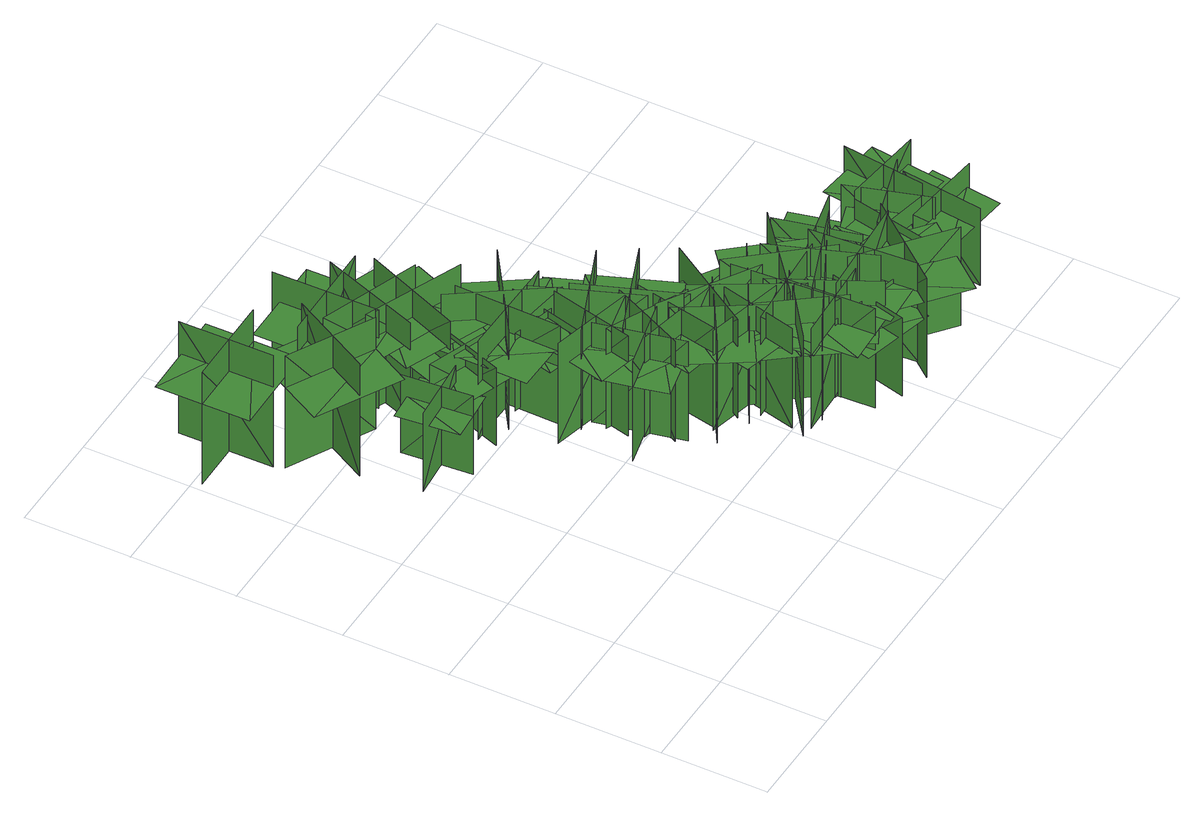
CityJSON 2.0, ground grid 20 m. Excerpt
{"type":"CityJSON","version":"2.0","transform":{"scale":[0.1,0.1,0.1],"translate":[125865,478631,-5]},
"CityObjects":{
"tree1":{"type":"SolitaryVegetationObject","geometry":[{"type":"MultiSurface","lod":"1","boundaries":[[[0,1,2]],[[0,2,3]],[[4,5,6]],[[4,6,7]],[[8,9,10]],[[8,10,11]],[[8,11,12]],[[8,12,13]]]}]},
"tree2":{"type":"SolitaryVegetationObject","geometry":[{"type":"MultiSurface","lod":"1","boundaries":[[[14,15,16]],[[14,16,17]],[[18,19,20]],[[18,20,21]],[[22,23,24]],[[22,24,25]],[[22,26,27]],[[22,27,23]]]}]},
"tree3":{"type":"SolitaryVegetationObject","geometry":[{"type":"MultiSurface","lod":"1","boundaries":[[[28,29,30]],[[28,30,31]],[[32,33,34]],[[32,34,35]],[[36,37,38]],[[36,38,39]],[[36,39,40]],[[36,40,41]]]}]},
"tree4":{"type":"SolitaryVegetationObject","geometry":[{"type":"MultiSurface","lod":"1","boundaries":[[[42,43,44]],[[42,44,45]],[[46,47,48]],[[46,48,49]],[[50,51,52]],[[50,52,53]],[[50,53,54]],[[50,54,55]]]}]},
"tree5":{"type":"SolitaryVegetationObject","geometry":[{"type":"MultiSurface","lod":"1","boundaries":[[[56,57,58]],[[56,58,59]],[[60,61,62]],[[60,62,63]],[[64,65,66]],[[64,66,67]],[[64,67,68]],[[64,68,69]]]}]},
"tree6":{"type":"SolitaryVegetationObject","geometry":[{"type":"MultiSurface","lod":"1","boundaries":[[[70,71,72]],[[70,72,73]],[[74,75,76]],[[74,76,77]],[[78,79,80]],[[78,80,81]],[[78,81,82]],[[78,82,83]]]}]},
"tree7":{"type":"SolitaryVegetationObject","geometry":[{"type":"MultiSurface","lod":"1","boundaries":[[[84,85,86]],[[84,86,87]],[[88,89,90]],[[88,90,91]],[[92,93,94]],[[92,94,95]],[[92,96,97]],[[92,97,93]]]}]},
"tree8":{"type":"SolitaryVegetationObject","geometry":[{"type":"MultiSurface","lod":"1","boundaries":[[[98,99,100]],[[98,100,101]],[[102,103,104]],[[102,104,105]],[[106,107,108]],[[106,108,109]],[[106,109,110]],[[106,110,111]]]}]},
"tree9":{"type":"SolitaryVegetationObject","geometry":[{"type":"MultiSurface","lod":"1","boundaries":[[[112,113,114]],[[112,114,115]],[[116,117,118]],[[116,118,119]],[[120,121,122]],[[120,122,123]],[[120,123,124]],[[120,124,125]]]}]},
"tree10":{"type":"SolitaryVegetationObject","geometry":[{"type":"MultiSurface","lod":"1","boundaries":[[[126,127,128]],[[126,128,129]],[[130,131,132]],[[130,132,133]],[[134,135,136]],[[134,136,137]],[[134,138,139]],[[134,139,135]]]}]},
"tree11":{"type":"SolitaryVegetationObject","geometry":[{"type":"MultiSurface","lod":"1","boundaries":[[[140,141,142]],[[140,142,143]],[[144,145,146]],[[144,146,147]],[[148,149,150]],[[148,150,151]],[[148,151,152]],[[148,152,153]]]}]},
"tree12":{"type":"SolitaryVegetationObject","geometry":[{"type":"MultiSurface","lod":"1","boundaries":[[[154,155,156]],[[154,156,157]],[[158,159,160]],[[158,160,161]],[[162,163,164]],[[162,164,165]],[[162,166,167]],[[162,167,163]]]}]},
"tree13":{"type":"SolitaryVegetationObject","geometry":[{"type":"MultiSurface","lod":"1","boundaries":[[[168,169,170]],[[168,170,171]],[[172,173,174]],[[172,174,175]],[[176,177,178]],[[176,178,179]],[[176,179,180]],[[176,180,181]]]}]},
"tree14":{"type":"SolitaryVegetationObject","geometry":[{"type":"MultiSurface","lod":"1","boundaries":[[[182,183,184]],[[182,184,185]],[[186,187,188]],[[186,188,189]],[[190,191,192]],[[190,192,193]],[[190,194,195]],[[190,195,191]]]}]},
"tree15":{"type":"SolitaryVegetationObject","geometry":[{"type":"MultiSurface","lod":"1","boundaries":[[[196,197,198]],[[196,198,199]],[[200,201,202]],[[200,202,203]],[[204,205,206]],[[204,206,207]],[[204,207,208]],[[204,208,209]]]}]},
"tree16":{"type":"SolitaryVegetationObject","geometry":[{"type":"MultiSurface","lod":"1","boundaries":[[[210,211,212]],[[210,212,213]],[[214,215,216]],[[214,216,217]],[[218,219,220]],[[218,220,221]],[[218,222,223]],[[218,223,219]]]}]},
"tree17":{"type":"SolitaryVegetationObject","geometry":[{"type":"MultiSurface","lod":"1","boundaries":[[[224,225,226]],[[224,226,227]],[[228,229,230]],[[228,230,231]],[[232,233,234]],[[232,234,235]],[[232,235,236]],[[232,236,237]]]}]},
"tree18":{"type":"SolitaryVegetationObject","geometry":[{"type":"MultiSurface","lod":"1","boundaries":[[[238,239,240]],[[238,240,241]],[[242,243,244]],[[242,244,245]],[[246,247,248]],[[246,248,249]],[[246,250,251]],[[246,251,247]]]}]},
"tree19":{"type":"SolitaryVegetationObject","geometry":[{"type":"MultiSurface","lod":"1","boundaries":[[[252,253,254]],[[252,254,255]],[[256,257,258]],[[256,258,259]],[[260,261,262]],[[260,262,263]],[[260,264,265]],[[260,265,261]]]}]},
"tree20":{"type":"SolitaryVegetationObject","geometry":[{"type":"MultiSurface","lod":"1","boundaries":[[[266,267,268]],[[266,268,269]],[[270,271,272]],[[270,272,273]],[[274,275,276]],[[274,276,277]],[[274,277,278]],[[274,278,279]]]}]},
"tree21":{"type":"SolitaryVegetationObject","geometry":[{"type":"MultiSurface","lod":"1","boundaries":[[[280,281,282]],[[280,282,283]],[[284,285,286]],[[284,286,287]],[[288,289,290]],[[288,290,291]],[[288,292,293]],[[288,293,289]]]}]},
"tree22":{"type":"SolitaryVegetationObject","geometry":[{"type":"MultiSurface","lod":"1","boundaries":[[[294,295,296]],[[294,296,297]],[[298,299,300]],[[298,300,301]],[[302,303,304]],[[302,304,305]],[[302,305,306]],[[302,306,307]]]}]},
"tree23":{"type":"SolitaryVegetationObject","geometry":[{"type":"MultiSurface","lod":"1","boundaries":[[[308,309,310]],[[308,310,311]],[[312,313,314]],[[312,314,315]],[[316,317,318]],[[316,318,319]],[[316,319,320]],[[316,320,321]]]}]},
"tree24":{"type":"SolitaryVegetationObject","geometry":[{"type":"MultiSurface","lod":"1","boundaries":[[[322,323,324]],[[322,324,325]],[[326,327,328]],[[326,328,329]],[[330,331,332]],[[330,332,333]],[[330,333,334]],[[330,334,335]]]}]},
"tree25":{"type":"SolitaryVegetationObject","geometry":[{"type":"MultiSurface","lod":"1","boundaries":[[[336,337,338]],[[336,338,339]],[[340,341,342]],[[340,342,343]],[[344,345,346]],[[344,346,347]],[[344,347,348]],[[344,348,349]]]}]},
"tree26":{"type":"SolitaryVegetationObject","geometry":[{"type":"MultiSurface","lod":"1","boundaries":[[[350,351,352]],[[350,352,353]],[[354,355,356]],[[354,356,357]],[[358,359,360]],[[358,360,361]],[[358,361,362]],[[358,362,363]]]}]},
"tree27":{"type":"SolitaryVegetationObject","geometry":[{"type":"MultiSurface","lod":"1","boundaries":[[[364,365,366]],[[364,366,367]],[[368,369,370]],[[368,370,371]],[[372,373,374]],[[372,374,375]],[[372,375,376]],[[372,376,377]]]}]},
"tree28":{"type":"SolitaryVegetationObject","geometry":[{"type":"MultiSurface","lod":"1","boundaries":[[[378,379,380]],[[378,380,381]],[[382,383,384]],[[382,384,385]],[[386,387,388]],[[386,388,389]],[[386,389,390]],[[386,390,391]]]}]},
"tree29":{"type":"SolitaryVegetationObject","geometry":[{"type":"MultiSurface","lod":"1","boundaries":[[[392,393,394]],[[392,394,395]],[[396,397,398]],[[396,398,399]],[[400,401,402]],[[400,402,403]],[[400,403,404]],[[400,404,405]]]}]},
"tree30":{"type":"SolitaryVegetationObject","geometry":[{"type":"MultiSurface","lod":"1","boundaries":[[[406,407,408]],[[406,408,409]],[[410,411,412]],[[410,412,413]],[[414,415,416]],[[414,416,417]],[[414,417,418]],[[414,418,419]]]}]},
"tree31":{"type":"SolitaryVegetationObject","geometry":[{"type":"MultiSurface","lod":"1","boundaries":[[[420,421,422]],[[420,422,423]],[[424,425,426]],[[424,426,427]],[[428,429,430]],[[428,430,431]],[[428,431,432]],[[428,432,433]]]}]},
"tree32":{"type":"SolitaryVegetationObject","geometry":[{"type":"MultiSurface","lod":"1","boundaries":[[[434,435,436]],[[434,436,437]],[[438,439,440]],[[438,440,441]],[[442,443,444]],[[442,444,445]],[[442,445,446]],[[442,446,447]]]}]},
"tree33":{"type":"SolitaryVegetationObject","geometry":[{"type":"MultiSurface","lod":"1","boundaries":[[[448,449,450]],[[448,450,451]],[[452,453,454]],[[452,454,455]],[[456,457,458]],[[456,458,459]],[[456,459,460]],[[456,460,461]]]}]},
"tree34":{"type":"SolitaryVegetationObject","geometry":[{"type":"MultiSurface","lod":"1","boundaries":[[[462,463,464]],[[462,464,465]],[[466,467,468]],[[466,468,469]],[[470,471,472]],[[470,472,473]],[[470,473,474]],[[470,474,475]]]}]}
},
"vertices":[
[100,897,12],[98,1074,12],[98,1074,258],[100,897,258],[183,981,12],[6,979,12],[6,979,258],[183,981,258],[183,981,189],[182,1070,189],[5,1067,189],[6,979,189],[7,890,189],[184,893,189],
[243,736,2],[254,606,2],[254,606,174],[243,736,174],[177,657,2],[307,668,2],[307,668,174],[177,657,174],[244,725,130],[254,606,130],[305,611,130],[295,729,130],[192,720,130],[203,602,130],
[159,767,3],[244,923,3],[244,923,249],[159,767,249],[273,800,3],[117,884,3],[117,884,249],[273,800,249],[273,800,180],[315,878,180],[159,962,180],[117,884,180],[75,806,180],[230,722,180],
[424,647,15],[276,700,15],[276,700,186],[424,647,186],[375,748,15],[322,600,15],[322,600,186],[375,748,186],[373,742,138],[308,766,138],[259,629,138],[324,606,138],[389,583,138],[438,719,138],
[301,1011,20],[303,811,20],[303,811,237],[301,1011,237],[202,908,20],[402,910,20],[402,910,237],[202,908,237],[210,908,177],[211,820,177],[395,822,177],[394,910,177],[393,997,177],[209,995,177],
[302,751,19],[370,940,19],[370,940,236],[302,751,236],[431,813,19],[243,882,19],[243,882,236],[431,813,236],[423,816,176],[453,898,176],[280,961,176],[250,879,176],[220,797,176],[393,733,176],
[564,425,10],[403,388,10],[403,388,229],[564,425,229],[454,494,10],[490,332,10],[490,332,229],[454,494,229],[551,421,173],[403,388,173],[417,325,173],[565,358,173],[536,485,173],[389,452,173],
[421,733,16],[418,533,16],[418,533,233],[421,733,233],[320,633,16],[520,630,16],[520,630,233],[320,633,233],[328,632,172],[326,545,172],[511,542,172],[512,630,172],[513,717,172],[329,720,172],
[469,749,19],[284,825,19],[284,825,236],[469,749,236],[412,880,19],[337,695,19],[337,695,236],[412,880,236],[409,873,176],[328,906,176],[259,735,176],[340,702,176],[421,669,176],[490,840,176],
[491,585,11],[452,424,11],[452,424,231],[491,585,231],[380,516,11],[541,477,11],[541,477,231],[380,516,231],[488,571,174],[452,424,174],[516,409,174],[551,556,174],[424,587,174],[389,439,174],
[388,741,19],[501,575,19],[501,575,236],[388,741,236],[363,600,19],[529,713,19],[529,713,236],[363,600,236],[369,605,176],[419,532,176],[571,635,176],[522,708,176],[473,780,176],[320,677,176],
[478,350,11],[548,499,11],[548,499,231],[478,350,231],[601,395,11],[451,465,11],[451,465,231],[601,395,231],[484,362,174],[548,499,174],[489,527,174],[425,390,174],[543,335,174],[608,472,174],
[559,572,20],[407,612,20],[407,612,191],[559,572,191],[501,669,20],[462,516,20],[462,516,191],[501,669,191],[500,662,143],[433,680,143],[397,540,143],[464,522,143],[530,505,143],[566,645,143],
[572,472,11],[539,310,11],[539,310,230],[572,472,230],[463,399,11],[625,366,11],[625,366,230],[463,399,230],[569,458,174],[539,310,174],[603,297,174],[633,445,174],[505,471,174],[475,323,174],
[477,628,17],[552,443,17],[552,443,235],[477,628,235],[422,496,17],[608,571,17],[608,571,235],[422,496,235],[430,499,174],[463,418,174],[634,487,174],[601,568,174],[568,649,174],[397,580,174],
[507,287,12],[647,374,12],[647,374,231],[507,287,231],[634,258,12],[547,399,12],[547,399,231],[634,258,231],[519,294,175],[647,374,175],[613,430,175],[484,350,175],[553,239,175],[682,319,175],
[515,570,19],[588,383,19],[588,383,236],[515,570,236],[459,438,19],[646,511,19],[646,511,236],[459,438,236],[467,441,176],[499,359,176],[670,427,176],[638,508,176],[606,590,176],[435,522,176],
[533,309,10],[694,270,10],[694,270,229],[533,309,229],[602,198,10],[641,359,10],[641,359,229],[602,198,229],[547,306,173],[694,270,173],[709,334,173],[563,369,173],[532,243,173],[678,207,173],
[593,173,10],[725,272,10],[725,272,229],[593,173,229],[722,156,10],[623,288,10],[623,288,229],[722,156,229],[604,182,172],[725,272,172],[686,325,172],[565,234,172],[643,129,172],[764,220,172],
[679,454,18],[571,284,18],[571,284,236],[679,454,236],[539,421,18],[709,314,18],[709,314,236],[539,421,236],[546,417,175],[499,343,175],[655,244,175],[702,318,175],[749,392,175],[593,491,175],
[701,267,12],[709,101,12],[709,101,232],[701,267,232],[613,169,12],[779,177,12],[779,177,232],[613,169,232],[701,253,175],[709,101,175],[774,105,175],[767,256,175],[636,250,175],[643,98,175],
[606,401,16],[708,228,16],[708,228,234],[606,401,234],[571,262,16],[744,363,16],[744,363,234],[571,262,234],[578,266,173],[623,190,173],[782,283,173],[737,359,173],[693,435,173],[534,341,173],
[797,269,16],[597,255,16],[597,255,233],[797,269,233],[688,362,16],[702,162,16],[702,162,233],[688,362,233],[688,354,173],[601,348,173],[614,164,173],[701,170,173],[789,176,173],[776,360,173],
[638,162,15],[817,253,15],[817,253,232],[638,162,232],[775,119,15],[684,298,15],[684,298,232],[775,119,232],[771,127,172],[849,166,172],[766,331,172],[688,291,172],[610,251,172],[693,87,172],
[792,227,16],[753,75,16],[753,75,187],[792,227,187],[696,169,16],[848,130,16],[848,130,187],[696,169,187],[702,167,140],[685,100,140],[825,65,140],[842,131,140],[859,198,140],[719,234,140],
[810,225,22],[682,379,22],[682,379,240],[810,225,240],[822,367,22],[668,239,22],[668,239,240],[822,367,240],[816,362,179],[759,430,179],[618,312,179],[674,244,179],[730,177,179],[872,295,179],
[689,210,22],[876,281,22],[876,281,240],[689,210,240],[820,153,22],[749,340,22],[749,340,240],[820,153,240],[817,160,179],[899,191,179],[834,363,179],[752,332,179],[670,302,179],[735,129,179],
[724,183,22],[924,196,22],[924,196,239],[724,183,239],[833,89,22],[820,289,22],[820,289,239],[833,89,239],[832,98,179],[920,103,179],[908,287,179],[820,281,179],[733,276,179],[745,92,179],
[933,215,21],[807,59,21],[807,59,239],[933,215,239],[791,199,21],[947,72,21],[947,72,239],[791,199,239],[797,193,178],[742,125,178],[885,9,178],[941,78,178],[996,146,178],[853,262,178],
[892,226,26],[857,380,26],[857,380,197],[892,226,197],[951,322,26],[797,287,26],[797,287,197],[951,322,197],[945,321,149],[929,388,149],[788,356,149],[804,289,149],[819,221,149],[960,254,149],
[1027,188,25],[873,220,25],[873,220,196],[1027,188,196],[965,282,25],[933,128,25],[933,128,196],[965,282,196],[964,275,149],[896,290,149],[867,148,149],[934,134,149],[1001,120,149],[1031,261,149],
[1029,166,28],[983,317,28],[983,317,199],[1029,166,199],[1081,266,28],[930,220,28],[930,220,199],[1081,266,199],[1075,264,152],[1054,330,152],[916,287,152],[936,221,152],[957,156,152],[1095,198,152],
[1042,88,29],[1061,244,29],[1061,244,199],[1042,88,199],[1130,158,29],[974,177,29],[974,177,199],[1130,158,199],[1124,159,152],[1132,228,152],[988,245,152],[980,177,152],[972,108,152],[1115,91,152],
[976,288,31],[1132,269,31],[1132,269,202],[976,288,202],[1046,200,31],[1065,357,31],[1065,357,202],[1046,200,202],[1047,207,154],[1115,198,154],[1133,342,154],[1064,350,154],[996,359,154],[978,215,154]
]}
